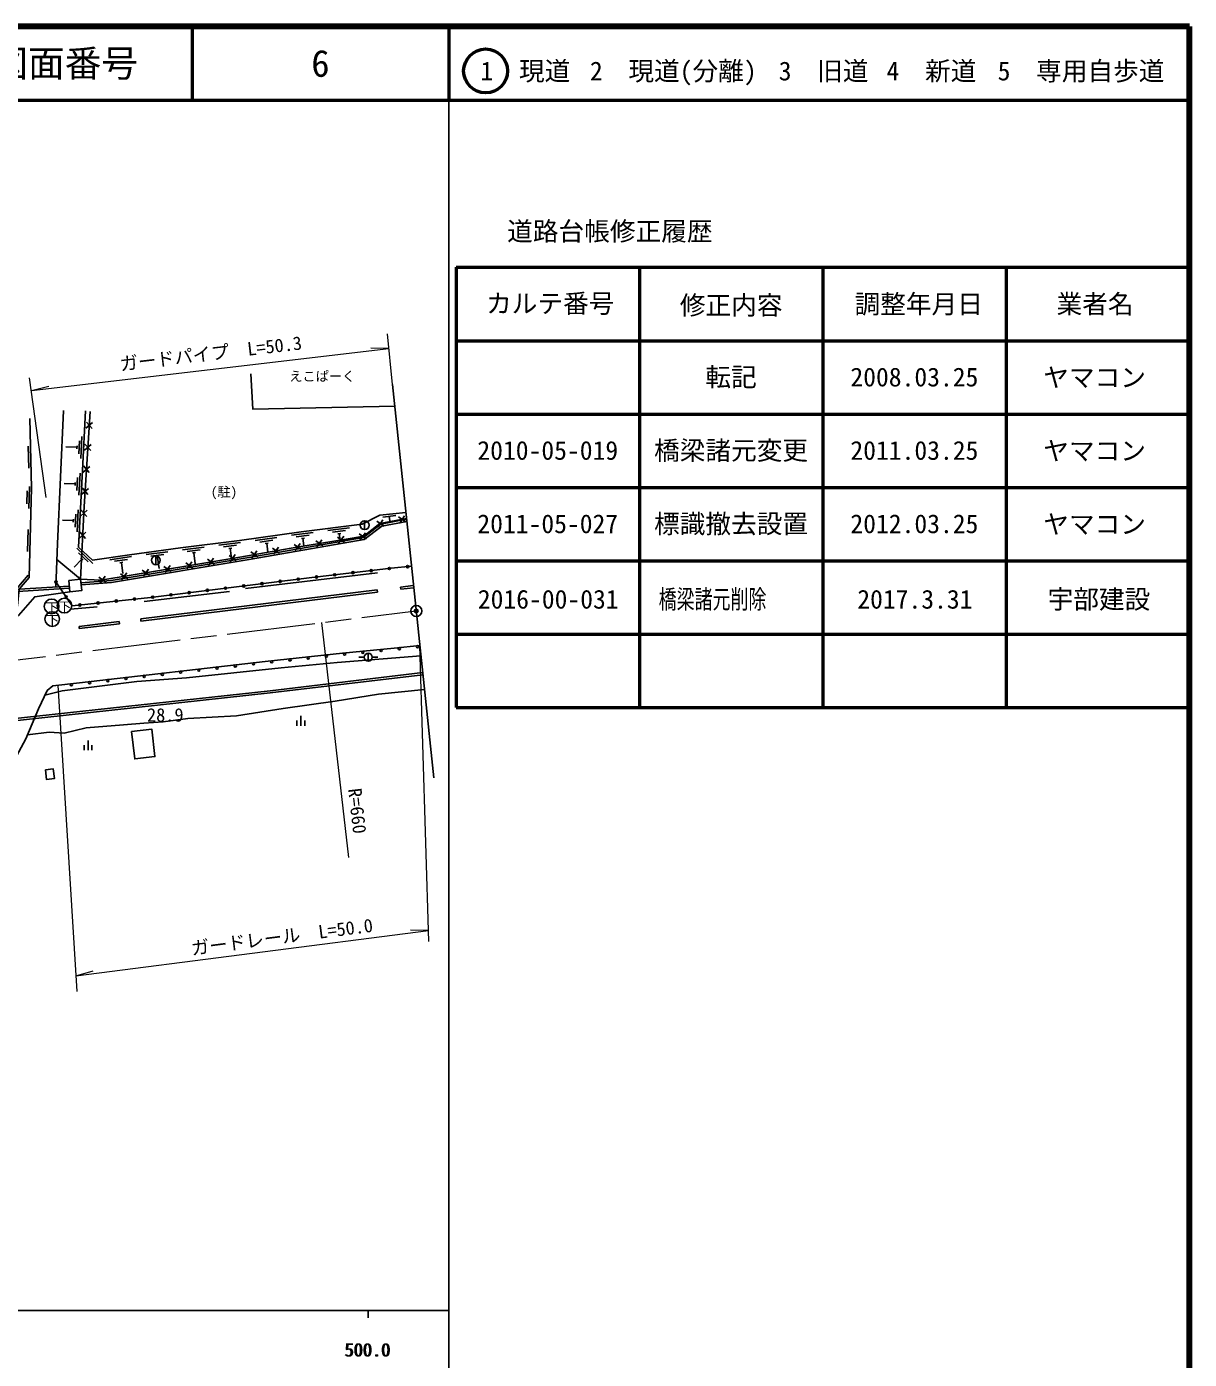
# Model space of a CAD drawing. Units: millimetres, scale not verified. Extents: x 40000 to 680000, y 20000 to 380000.
# Drawn here: x 521432 to 680000, y 198357 to 380000 of the extents above; entities that cross this region are included whole.
import ezdxf
from ezdxf.enums import TextEntityAlignment as Align

# ---------------------------------------------------------------- set-up
doc = ezdxf.new("R2010")
doc.units = ezdxf.units.MM
doc.header["$LTSCALE"] = 1000
doc.header["$PDMODE"] = 32
doc.header["$PDSIZE"] = 500
doc.linetypes.add('CHAIN', pattern=[18.5, 12, -1.5, 3.5, -1.5])
for name, color, linetype, lineweight in [('M-BGD', 7, 'Continuous', 25), ('M-BGD-EXST', 7, 'Continuous', 25), ('M-BMK', 2, 'CHAIN', 13), ('M-BMK-OTRS', 5, 'Continuous', 25), ('M-BMK-SRVR', 3, 'Continuous', 25), ('M-STR-HTXT', 7, 'Continuous', 13), ('M-TTL', 2, 'Continuous', 140), ('M-TTL-BAND', 7, 'Continuous', 25), ('M-TTL-FRAM', 2, 'Continuous', 50), ('M-TTL-LINE', 7, 'Continuous', 50)]:
    doc.layers.add(name, color=color, linetype=linetype, lineweight=lineweight)
for name, color, linetype in [('M-BMK-HTXT', 7, 'Continuous'), ('M-OTRS', 6, 'Continuous'), ('M-TTL-TXT', 7, 'Continuous')]:
    doc.layers.add(name, color=color, linetype=linetype)
doc.styles.add('ＭＳ ゴシック', font='')
doc.styles.get('ＭＳ ゴシック').set_extended_font_data('MS Gothic')

msp = doc.modelspace()

# ---------------------------------------------------------------- linework, layer by layer
at = {"layer": 'M-BGD'}
for p, q in [((530424, 326052), (529526, 325262)), ((530365, 325216), (529580, 326109)), ((528550, 321755), (528644, 323553)), ((528818, 321140), (528975, 324136)), ((521736, 319808), (521653, 322806)), ((528297, 322669), (526799, 322748)), ((528286, 322460), (528308, 322879)), ((530232, 323059), (529334, 322269)), ((530174, 322222), (529388, 323115)), ((530041, 320065), (529143, 319275)), ((529982, 319229), (529197, 320121)), ((528033, 317463), (528053, 317882)), ((528299, 316759), (528386, 318557)), ((528569, 316145), (528715, 319142)), ((521446, 314944), (521498, 316743)), ((521728, 314336), (521815, 317334)), ((528043, 317672), (526545, 317745)), ((529849, 317071), (528951, 316281)), ((529791, 316235), (529005, 317128)), ((527800, 312678), (526302, 312751)), ((527790, 312469), (527810, 312888)), ((528056, 311765), (528144, 313563)), ((528327, 311151), (528472, 314147)), ((529665, 314083), (528779, 313280)), ((529619, 313246), (528821, 314127)), ((567528, 312646), (567528, 311446)), ((570181, 311939), (569194, 312614)), ((569356, 311789), (570027, 312771)), ((571789, 313351), (569998, 313164)), ((570893, 313258), (570956, 312661)), ((573129, 312493), (572142, 313168)), ((572305, 312343), (572976, 313324)), ((521557, 308453), (521644, 311451)), ((529517, 311086), (528630, 310283)), ((529471, 310249), (528672, 311131)), ((560523, 311056), (557547, 310680)), ((559965, 310683), (558179, 310458)), ((565483, 311683), (562507, 311307)), ((564926, 311310), (563140, 311084)), ((564279, 310926), (563862, 310873)), ((564071, 310900), (564181, 310028)), ((567764, 310178), (566795, 310879)), ((566935, 310049), (567632, 311013)), ((530463, 306849), (528274, 308899)), ((545654, 309072), (542677, 308704)), ((550617, 309685), (547639, 309317)), ((550058, 309314), (548272, 309093)), ((549410, 308932), (548993, 308880)), ((549202, 308906), (549372, 307526)), ((555573, 310384), (552602, 309966)), ((555020, 310003), (553238, 309753)), ((554379, 309610), (553963, 309552)), ((554171, 309581), (554339, 308382)), ((555928, 308231), (554950, 308919)), ((555102, 308092), (555786, 309064)), ((558881, 308738), (557910, 309437)), ((558053, 308608), (558747, 309573)), ((559318, 310299), (558902, 310247)), ((559110, 310273), (559242, 309224)), ((561842, 309220), (560871, 309919)), ((561014, 309090), (561708, 310055)), ((564803, 309702), (563832, 310401)), ((563975, 309572), (564669, 310537)), ((528778, 304693), (525553, 307356)), ((528958, 307436), (527933, 306341)), ((529820, 307040), (528507, 308270)), ((529112, 307293), (528805, 307580)), ((535746, 307771), (532778, 307337)), ((535196, 307387), (533415, 307127)), ((534556, 306990), (534141, 306930)), ((540698, 308438), (537725, 308036)), ((540144, 308060), (538360, 307819)), ((539050, 307868), (539050, 306668)), ((539500, 307671), (539084, 307614)), ((539292, 307642), (539494, 306156)), ((543268, 306081), (543960, 307048)), ((545096, 308700), (543309, 308480)), ((544448, 308318), (544031, 308266)), ((544239, 308292), (544423, 306804)), ((547055, 306710), (546081, 307404)), ((546228, 306576), (546918, 307544)), ((550014, 307206), (549040, 307900)), ((549187, 307072), (549877, 308041)), ((552973, 307717), (551995, 308406)), ((552146, 307578), (552831, 308551)), ((520081, 303412), (521642, 305235)), ((535217, 304743), (534244, 305439)), ((534349, 306960), (534565, 305476)), ((534389, 304611), (535081, 305578)), ((538176, 305233), (537204, 305929)), ((537349, 305101), (538041, 306068)), ((541136, 305723), (540164, 306419)), ((540308, 305591), (541001, 306558)), ((544096, 306213), (543123, 306909)), ((569293, 305566), (551299, 303405)), ((518105, 302887), (527286, 303462)), ((518149, 303191), (527252, 303760)), ((532257, 304253), (531284, 304949)), ((531429, 304121), (532122, 305088)), ((572431, 303622), (574146, 303832)), ((572468, 303324), (572431, 303622)), ((572468, 303324), (574183, 303535)), ((536986, 299281), (569237, 303231)), ((537022, 298983), (569273, 302933)), ((549115, 303021), (537477, 301672)), ((569273, 302933), (569237, 303231)), ((531067, 300905), (527420, 300614)), ((528575, 298251), (534072, 298924)), ((528612, 297953), (528575, 298251)), ((528612, 297953), (534108, 298626)), ((534108, 298626), (534072, 298924)), ((537022, 298983), (536986, 299281)), ((568020, 294602), (568020, 293502)), ((567470, 294052), (566720, 294052)), ((568570, 294052), (569320, 294052)), ((558303, 284720), (558303, 285417)), ((558836, 284720), (558836, 286048)), ((559369, 284720), (559369, 285417)), ((529277, 281369), (529277, 282066)), ((529810, 281369), (529810, 282698)), ((530344, 281369), (530344, 282066))]:
    msp.add_line(p, q, dxfattribs=at)
for points in [[(552021, 332700), (552288, 327848), (571653, 328256)], [(525417, 303645), (525633, 309530), (526437, 327677)], [(573166, 313797), (569583, 313422), (567203, 312202), (558873, 311150), (550446, 309967), (542430, 308975), (535466, 308033), (530424, 307296), (528526, 309074), (529034, 319531), (529458, 327615)], [(528778, 304693), (529269, 314609), (530098, 327567)], [(521848, 326598), (522110, 317136), (521755, 304904), (520425, 303352), (520206, 301057), (519262, 299897)], [(528778, 304693), (531561, 304565), (543974, 306620), (550486, 307713), (558267, 309065), (564743, 310119), (567423, 310550), (569618, 312262), (573255, 312945)], [(528833, 304215), (532951, 304522), (551996, 307696), (567358, 310386), (569725, 312208), (573241, 312854)], [(528867, 303917), (532987, 304223), (552046, 307400), (567482, 310103), (569851, 311926), (573295, 312558)], [(525429, 304322), (527635, 301060), (538304, 302208), (559977, 304877), (571163, 306179), (573933, 306468)], [(518718, 299163), (520311, 299722), (522535, 302301), (527345, 302954)], [(518045, 277393), (520028, 280572), (521306, 282938), (523057, 287025), (524221, 289510), (524985, 290159), (528646, 290577), (553970, 293488), (564515, 294595), (571539, 295298), (575063, 295667)], [(575212, 294242), (563780, 293332), (556148, 292625), (543255, 291239), (536448, 290767), (526267, 289467), (523927, 288882)], [(376534, 269335), (444654, 277035), (484652, 281964), (505172, 284097), (554622, 289494), (575451, 291959)], [(376545, 269035), (444689, 276737), (484686, 281666), (505204, 283799), (554656, 289195), (575482, 291660)], [(521544, 283494), (524513, 283834), (526558, 283721), (529568, 284429), (534632, 284833), (537418, 285074), (540074, 285251), (543423, 285718), (550034, 286088), (556426, 287054), (563489, 288069), (569414, 289003), (575691, 289660)]]:
    msp.add_lwpolyline(points, dxfattribs=at)
for points in [[(527166, 304508), (528778, 304693), (528957, 303140), (527345, 302954)], [(535754, 283928), (538509, 284244), (538937, 280514), (536183, 280197)], [(523997, 278717), (525073, 278841), (525226, 277511), (524150, 277388)]]:
    msp.add_lwpolyline(points, close=True, dxfattribs=at)
for centre, radius in [((567528, 312046), 600), ((539050, 307268), 600), ((563448, 305281), 150), ((565931, 305570), 150), ((568414, 305859), 150), ((570898, 306148), 150), ((573384, 306411), 150), ((525441, 304303), 150), ((548558, 303470), 150), ((551039, 303776), 150), ((553520, 304082), 150), ((556001, 304387), 150), ((558483, 304693), 150), ((560965, 304992), 150), ((526829, 302251), 150), ((531176, 301441), 150), ((533662, 301708), 150), ((536148, 301976), 150), ((538633, 302248), 150), ((541114, 302554), 150), ((543595, 302859), 150), ((546076, 303165), 150), ((528691, 301173), 150), ((562312, 294213), 150), ((564798, 294473), 150), ((567286, 294722), 150), ((568020, 294052), 550), ((569773, 294971), 150), ((572260, 295223), 150), ((574747, 295483), 150), ((544917, 292296), 150), ((547401, 292582), 150), ((549884, 292867), 150), ((552368, 293153), 150), ((554853, 293430), 150), ((557339, 293691), 150), ((559825, 293952), 150), ((530015, 290583), 150), ((532499, 290869), 150), ((534983, 291154), 150), ((537466, 291440), 150), ((539950, 291725), 150), ((542433, 292011), 150), ((527531, 290299), 150)]:
    msp.add_circle(centre, radius, dxfattribs=at)
at = {"layer": 'M-BGD-EXST'}
for centre in [(524841, 300986), (526586, 301086), (524921, 299262)]:
    msp.add_circle(centre, 1000, dxfattribs=at)
at = {"layer": 'M-BMK'}
msp.add_lwpolyline([(376252, 276668), (475351, 288205), (574572, 300358)], dxfattribs=at)
at = {"layer": 'M-BMK-OTRS'}
msp.add_line((576952, 277608), (571344, 331207), dxfattribs=at)
at = {"layer": 'M-BMK-SRVR'}
msp.add_circle((574572, 300358), 750, dxfattribs=at)
msp.add_circle((574572, 300358), 750, dxfattribs=at)
at = {"layer": 'M-OTRS'}
msp.add_point((574572, 300358), dxfattribs=at)
at = {"layer": 'M-STR-HTXT'}
for p, q in [((571344, 331207), (570645, 338138)), ((522082, 330392), (570847, 336129)), ((570847, 336129), (568393, 336185)), ((524074, 315838), (521842, 332141)), ((522082, 330392), (524456, 331015)), ((565375, 266747), (561699, 298781)), ((576260, 255321), (575063, 295667)), ((525678, 290238), (528282, 248514)), ((528149, 250648), (576215, 256828)), ((576215, 256828), (573760, 256857)), ((528149, 250648), (530516, 251297))]:
    msp.add_line(p, q, dxfattribs=at)
at = {"layer": 'M-TTL'}
for p, q in [((680000, 380000), (40000, 380000)), ((680000, 20000), (680000, 380000))]:
    msp.add_line(p, q, dxfattribs=at)
at = {"layer": 'M-TTL-BAND'}
for p, q in [((579000, 20000), (579000, 370000)), ((40000, 205000), (579000, 205000)), ((568000, 205000), (568000, 204000))]:
    msp.add_line(p, q, dxfattribs=at)
at = {"layer": 'M-TTL-FRAM'}
for p, q in [((580000, 347197), (580000, 287197)), ((580000, 347197), (680000, 347197)), ((580000, 287197), (680000, 287197))]:
    msp.add_line(p, q, dxfattribs=at)
at = {"layer": 'M-TTL-LINE'}
for p, q in [((543997, 380000), (543997, 370000)), ((579000, 380000), (579000, 370000)), ((40000, 370000), (680000, 370000)), ((605000, 347197), (605000, 287197)), ((630000, 347197), (630000, 287197)), ((655000, 347197), (655000, 287197)), ((580000, 337197), (680000, 337197)), ((580000, 327197), (680000, 327197)), ((580000, 317197), (680000, 317197)), ((580000, 307197), (680000, 307197)), ((580000, 297197), (680000, 297197))]:
    msp.add_line(p, q, dxfattribs=at)
msp.add_circle((584031, 373958), 3000, dxfattribs=at)

# ---------------------------------------------------------------- texts
at = {"layer": 'M-BGD', "style": 'ＭＳ ゴシック'}
msp.add_text('28.9', height=1833, dxfattribs=at).set_placement((540341, 284724), align=Align.BOTTOM_CENTER)
at = {"layer": 'M-BGD-EXST', "style": 'ＭＳ ゴシック'}
for p in [(523988, 299774), (525734, 299874), (524069, 298049)]:
    msp.add_text('下', height=1320, dxfattribs=at).set_placement(p, align=Align.BOTTOM_LEFT)
at = {"layer": 'M-BMK-HTXT', "style": 'ＭＳ ゴシック'}
for s, p in [('えこぱーく', (557245, 331295)), ('(駐)', (546550, 315531))]:
    msp.add_text(s, height=1320, dxfattribs=at).set_placement(p, align=Align.BOTTOM_LEFT)
at = {"layer": 'M-STR-HTXT', "style": 'ＭＳ ゴシック'}
for s, rotation, p in [('ガードパイプ\u3000L=50.3', 6.71, (546718, 334007)), ('R=660', 276.545, (565072, 272935)), ('ガードレール\u3000L=50.0', 7.327, (556431, 254504))]:
    msp.add_text(s, height=1833, rotation=rotation, dxfattribs=at).set_placement(p, align=Align.BOTTOM_CENTER)
at = {"layer": 'M-TTL-BAND', "style": 'ＭＳ ゴシック', "width": 0.7}
msp.add_text('橋梁諸元削除', height=2566, dxfattribs=at).set_placement((607625, 299908), align=Align.BOTTOM_LEFT)
at = {"layer": 'M-TTL-BAND', "style": 'ＭＳ ゴシック'}
for s, height, p in [('宇部建設', 2566, (667675, 299908)), ('500.0', 1833, (567844, 198195)), ('500.0', 1833, (568000, 198195))]:
    msp.add_text(s, height=height, dxfattribs=at).set_placement(p, align=Align.BOTTOM_CENTER)
for s, p in [('2016-00-031', (582963, 299908)), ('2017.3.31', (634712, 299908))]:
    msp.add_text(s, height=2566, dxfattribs=at).set_placement(p, align=Align.BOTTOM_LEFT)
at = {"layer": 'M-TTL-TXT', "style": 'ＭＳ ゴシック'}
for s, height, p in [('図面番号', 3666, (526622, 375000)), ('6', 3666, (561497, 375000)), ('1\u3000現道', 2566, (589448, 373958)), ('2\u3000現道(分離)', 2566, (609619, 373958)), ('3\u3000旧道', 2566, (630121, 373958)), ('4\u3000新道', 2566, (644824, 373958)), ('5\u3000専用自歩道', 2566, (665228, 373958)), ('道路台帳修正履歴', 2566, (600968, 352113)), ('カルテ番号', 2566, (592839, 342277)), ('修正内容', 2566, (617509, 342023)), ('調整年月日', 2566, (643089, 342197)), ('業者名', 2566, (667134, 342197)), ('転記', 2566, (617500, 332245)), ('2008.03.25', 2566, (642500, 332245)), ('ヤマコン', 2566, (667077, 332189)), ('2010-05-019', 2566, (592500, 322245)), ('橋梁諸元変更', 2566, (617500, 322245)), ('2011.03.25', 2566, (642500, 322245)), ('ヤマコン', 2566, (667077, 322189)), ('2011-05-027', 2566, (592500, 312245)), ('標識撤去設置', 2566, (617500, 312245)), ('2012.03.25', 2566, (642500, 312245)), ('ヤマコン', 2566, (667077, 312189))]:
    msp.add_text(s, height=height, dxfattribs=at).set_placement(p, align=Align.MIDDLE_CENTER)

doc.saveas('drawing.dxf')
